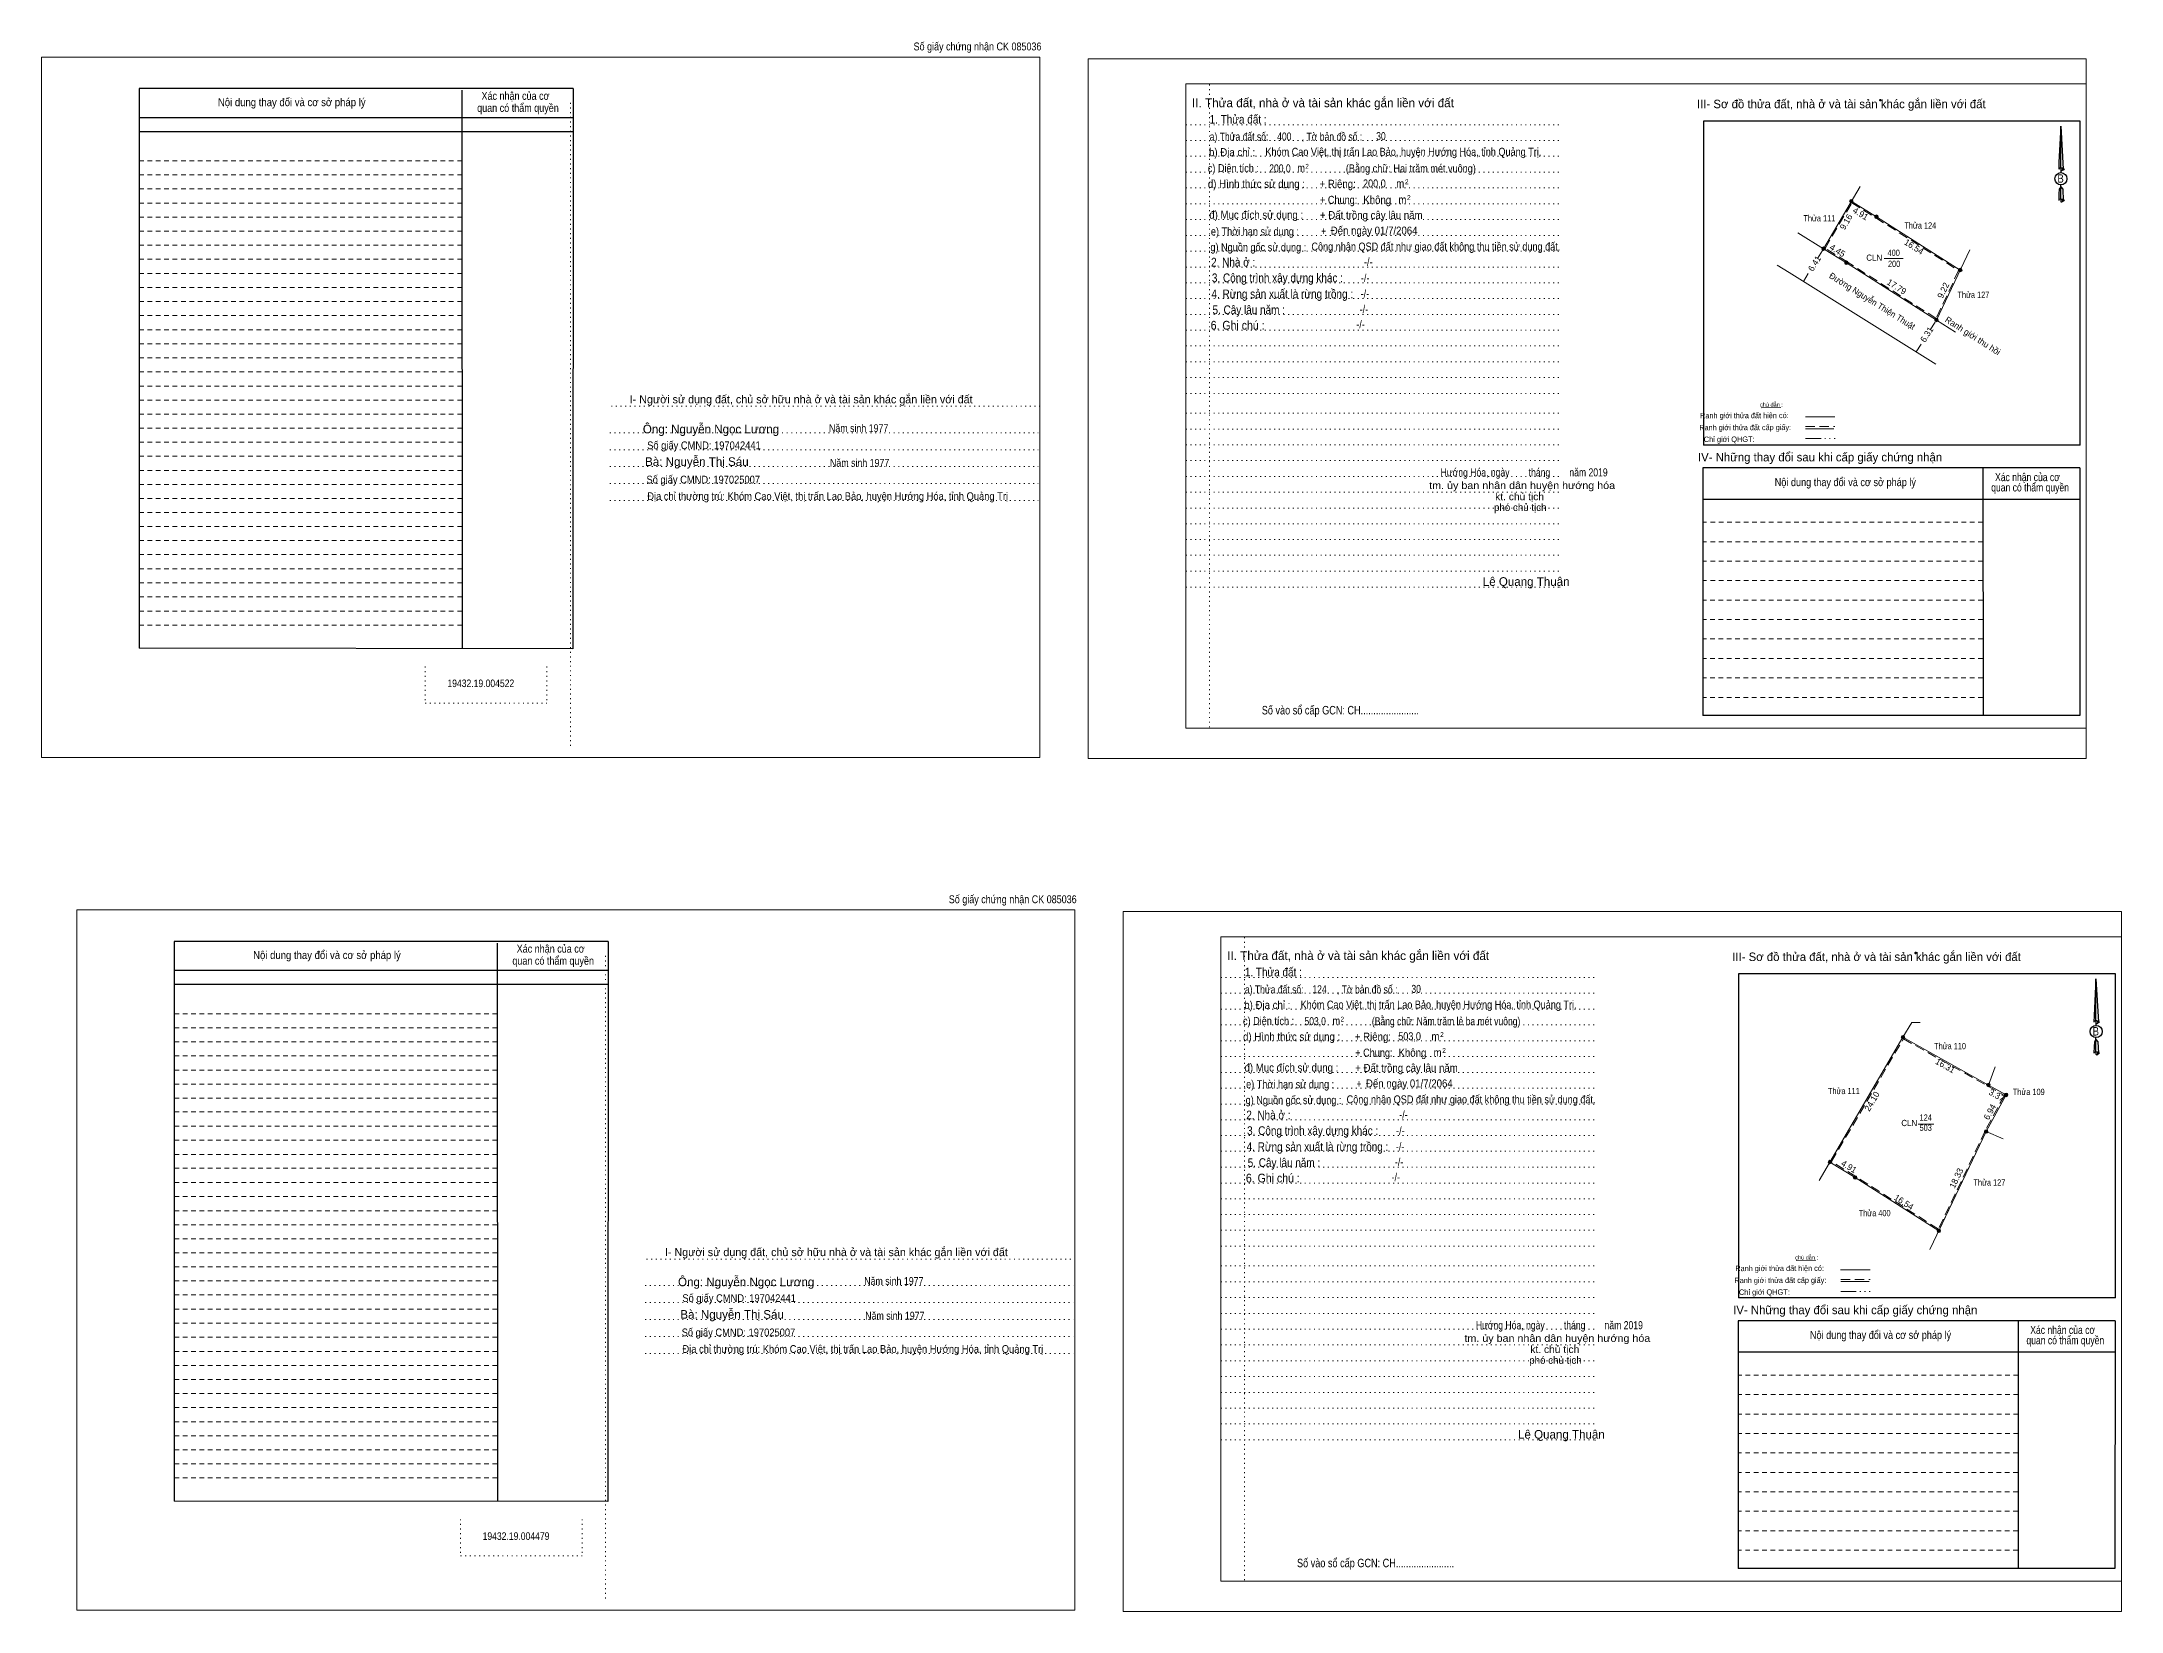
# Model space of a CAD drawing. Header units: metres. Extents: x 536429 to 537097, y 1836989 to 1837303.
# Drawn here: x 536681.6 to 537097.4, y 1836988.7 to 1837302.6 of the extents above; entities that cross this region are included whole.
import ezdxf
from ezdxf.enums import TextEntityAlignment as Align

# ---------------------------------------------------------------- set-up
doc = ezdxf.new("R2010")
doc.units = ezdxf.units.M
doc.header["$LTSCALE"] = 0.62
doc.header["$PDMODE"] = 32
doc.header["$PDSIZE"] = 0.31
for name, pattern in [('DASH_DOUBLE_DOT', [9.2, 5, -1.2, 0.3, -1.2, 0.3, -1.2]), ('DOTTED', [1.5, 0.3, -1.2]), ('MEDIUM_DASHED', [4.5, 3, -1.5]), ('SHORT_DASHED', [2.7, 1.5, -1.2])]:
    doc.linetypes.add(name, pattern=pattern)
for name, color, linetype, lineweight in [('1', 7, 'DOTTED', 13), ('10', 7, 'Continuous', 13), ('18', 7, 'Continuous', 25), ('28', 7, 'SHORT_DASHED', 13), ('36', 7, 'Continuous', 13), ('55', 7, 'Continuous', 13)]:
    doc.layers.add(name, color=color, linetype=linetype, lineweight=lineweight)
doc.layers.add('40', color=7, linetype='Continuous')
doc.layers.add('6', color=7, linetype='Continuous')

msp = doc.modelspace()

# ---------------------------------------------------------------- hatches: boundary and pattern name
at = {"layer": '36'}
for points in [[(537043.7613, 1837270.6982, 1), (537043.0413, 1837270.6982, 1)], [(537048.7773, 1837267.6022, 1), (537048.0573, 1837267.6022, 1)], [(537038.2173, 1837261.2062, 1), (537037.4973, 1837261.2062, 1)], [(537042.7653, 1837258.3982, 1), (537042.0453, 1837258.3982, 1)], [(537065.5293, 1837256.9462, 1), (537064.8093, 1837256.9462, 1)], [(537060.7773, 1837246.9502, 1), (537060.0573, 1837246.9502, 1)], [(537054.0878, 1837103.536, 1), (537053.3678, 1837103.536, 1)], [(537071.1638, 1837093.984, 1), (537070.4438, 1837093.984, 1)], [(537074.6918, 1837092.004, 1), (537073.9718, 1837092.004, 1)], [(537070.7078, 1837084.684, 1), (537069.9878, 1837084.684, 1)], [(537039.4838, 1837078.576, 1), (537038.7638, 1837078.576, 1)], [(537044.4998, 1837075.48, 1), (537043.7798, 1837075.48, 1)], [(537061.2518, 1837064.824, 1), (537060.5318, 1837064.824, 1)]]:
    msp.add_hatch(color=256, dxfattribs=at).paths.add_polyline_path(points)

# ---------------------------------------------------------------- linework, layer by layer
at = {"layer": '1', "linetype": 'Continuous'}
for p, q in [((536910.33, 1837294.17), (537090.35, 1837294.17)), ((536910.33, 1837294.17), (536910.33, 1837165.32)), ((537090.35, 1837294.17), (537090.35, 1837164.25)), ((536910.33, 1837165.32), (537090.35, 1837165.32)), ((536917.37, 1837123.64), (537097.39, 1837123.64)), ((536917.37, 1837123.64), (536917.37, 1836994.79)), ((537097.39, 1837123.64), (537097.39, 1836993.72)), ((536917.37, 1836994.79), (537097.39, 1836994.79))]:
    msp.add_line(p, q, dxfattribs=at)
at = {"layer": '1'}
for p, q in [((536915.05, 1837294.04), (536915.05, 1837165.18)), ((536787.3, 1837290.35), (536787.3, 1837161.47)), ((536910.33, 1837285.98), (536917.65, 1837285.98)), ((536910.33, 1837285.98), (536985.28, 1837285.98)), ((536910.33, 1837282.85), (536985.28, 1837282.85)), ((536910.33, 1837279.69), (536985.28, 1837279.69)), ((536910.33, 1837276.52), (536985.28, 1837276.52)), ((536910.33, 1837273.36), (536985.28, 1837273.36)), ((536910.33, 1837270.18), (536985.28, 1837270.18)), ((536910.33, 1837267.04), (536985.28, 1837267.04)), ((536910.33, 1837263.87), (536985.28, 1837263.87)), ((536910.33, 1837260.71), (536985.28, 1837260.71)), ((536910.33, 1837257.55), (536985.28, 1837257.55)), ((536910.33, 1837254.41), (536985.28, 1837254.41)), ((536910.33, 1837251.26), (536985.28, 1837251.26)), ((536910.33, 1837248.08), (536985.28, 1837248.08)), ((536910.33, 1837244.91), (536985.28, 1837244.91)), ((536910.33, 1837241.76), (536985.28, 1837241.76)), ((536910.33, 1837238.62), (536985.28, 1837238.62)), ((536910.33, 1837235.48), (536985.28, 1837235.48)), ((536910.33, 1837232.27), (536985.28, 1837232.27)), ((536795.48, 1837229.71), (536881.06, 1837229.71)), ((536910.33, 1837228.35), (536985.28, 1837228.35)), ((536795.2, 1837224.42), (536880.8, 1837224.42)), ((536910.33, 1837225.15), (536985.28, 1837225.15)), ((536910.33, 1837222.01), (536985.28, 1837222.01)), ((536795.2, 1837221), (536880.8, 1837221)), ((536795.2, 1837217.64), (536880.8, 1837217.64)), ((536910.33, 1837218.85), (536985.28, 1837218.85)), ((536795.2, 1837214.24), (536880.8, 1837214.24)), ((536910.33, 1837215.68), (536985.28, 1837215.68)), ((536795.2, 1837210.84), (536880.8, 1837210.84)), ((536910.33, 1837212.54), (536985.28, 1837212.54)), ((536910.33, 1837209.36), (536985.28, 1837209.36)), ((536910.33, 1837206.21), (536985.28, 1837206.21)), ((536910.33, 1837203.04), (536985.28, 1837203.04)), ((536910.33, 1837199.91), (536985.28, 1837199.91)), ((536910.33, 1837196.73), (536985.28, 1837196.73)), ((536910.33, 1837193.56), (536985.28, 1837193.56)), ((536758.29, 1837177.66), (536758.29, 1837170.35)), ((536782.6, 1837177.66), (536782.6, 1837170.35)), ((536758.29, 1837170.35), (536782.6, 1837170.35)), ((536922.09, 1837123.51), (536922.09, 1836994.65)), ((536794.34, 1837119.82), (536794.34, 1836990.94)), ((536917.37, 1837115.45), (536924.69, 1837115.45)), ((536917.37, 1837115.45), (536992.32, 1837115.45)), ((536917.37, 1837112.32), (536992.32, 1837112.32)), ((536917.37, 1837109.16), (536992.32, 1837109.16)), ((536917.37, 1837105.99), (536992.32, 1837105.99)), ((536917.37, 1837102.83), (536992.32, 1837102.83)), ((536917.37, 1837099.65), (536992.32, 1837099.65)), ((536917.37, 1837096.51), (536992.32, 1837096.51)), ((536917.37, 1837093.34), (536992.32, 1837093.34)), ((536917.37, 1837090.18), (536992.32, 1837090.18)), ((536917.37, 1837087.02), (536992.32, 1837087.02)), ((536917.37, 1837083.88), (536992.32, 1837083.88)), ((536917.37, 1837080.73), (536992.32, 1837080.73)), ((536917.37, 1837077.55), (536992.32, 1837077.55)), ((536917.37, 1837074.38), (536992.32, 1837074.38)), ((536917.37, 1837071.23), (536992.32, 1837071.23)), ((536917.37, 1837068.09), (536992.32, 1837068.09)), ((536917.37, 1837064.95), (536992.32, 1837064.95)), ((536917.37, 1837061.74), (536992.32, 1837061.74)), ((536802.52, 1837059.18), (536888.1, 1837059.18)), ((536917.37, 1837057.82), (536992.32, 1837057.82)), ((536802.24, 1837053.89), (536887.84, 1837053.89)), ((536917.37, 1837054.62), (536992.32, 1837054.62)), ((536917.37, 1837051.48), (536992.32, 1837051.48)), ((536802.24, 1837050.47), (536887.84, 1837050.47)), ((536802.24, 1837047.11), (536887.84, 1837047.11)), ((536917.37, 1837048.32), (536992.32, 1837048.32)), ((536802.24, 1837043.71), (536887.84, 1837043.71)), ((536917.37, 1837045.15), (536992.32, 1837045.15)), ((536802.24, 1837040.31), (536887.84, 1837040.31)), ((536917.37, 1837042.01), (536992.32, 1837042.01)), ((536917.37, 1837038.83), (536992.32, 1837038.83)), ((536917.37, 1837035.68), (536992.32, 1837035.68)), ((536917.37, 1837032.51), (536992.32, 1837032.51)), ((536917.37, 1837029.38), (536992.32, 1837029.38)), ((536917.37, 1837026.2), (536992.32, 1837026.2)), ((536917.37, 1837023.03), (536992.32, 1837023.03)), ((536765.33, 1837007.13), (536765.33, 1836999.82)), ((536789.64, 1837007.13), (536789.64, 1836999.82)), ((536765.33, 1836999.82), (536789.64, 1836999.82))]:
    msp.add_line(p, q, dxfattribs=at)
at = {"layer": '1', "linetype": 'Continuous'}
for points in [[(536681.57, 1837159.5), (536881.12, 1837159.5), (536881.12, 1837299.52), (536681.57, 1837299.52)], [(536681.57, 1837299.52), (536881.12, 1837299.52), (536881.12, 1837159.5), (536681.57, 1837159.5)], [(536890.8, 1837159.25), (537090.35, 1837159.25), (537090.35, 1837299.2), (536890.8, 1837299.2)], [(536688.61, 1836988.97), (536888.16, 1836988.97), (536888.16, 1837128.99), (536688.61, 1837128.99)], [(536688.61, 1837128.99), (536888.16, 1837128.99), (536888.16, 1836988.97), (536688.61, 1836988.97)], [(536897.84, 1836988.72), (537097.39, 1836988.72), (537097.39, 1837128.67), (536897.84, 1837128.67)]]:
    msp.add_lwpolyline(points, close=True, dxfattribs=at)
for points in [[(536917.65, 1837294.17), (537090.35, 1837294.17), (537090.35, 1837165.32), (536917.65, 1837165.32)], [(536924.69, 1837123.64), (537097.39, 1837123.64), (537097.39, 1836994.79), (536924.69, 1836994.79)]]:
    msp.add_lwpolyline(points, dxfattribs=at)
at = {"layer": '10'}
msp.add_line((537053.72, 1837103.54), (537055.52, 1837106.45), dxfattribs=at)
msp.add_lwpolyline([(537053.72, 1837103.54), (537055.52, 1837106.45), (537057.18, 1837106.46)], dxfattribs=at)
at = {"layer": '18'}
for p, q in [((537085.27, 1837285.73), (537085.76, 1837277.1)), ((537085.27, 1837285.73), (537085.76, 1837277.1)), ((537085.27, 1837285.73), (537085.76, 1837277.1)), ((537084.91, 1837278.44), (537084.85, 1837277.1)), ((537085.27, 1837277.43), (537085.27, 1837277.07)), ((537085.27, 1837277.07), (537085.27, 1837276.82)), ((537085.27, 1837276.82), (537085.27, 1837276.47)), ((537085.27, 1837276.82), (537085.27, 1837276.47)), ((537085.27, 1837276.82), (537085.27, 1837276.47)), ((537085.27, 1837273.61), (537085.27, 1837273.99)), ((537085.27, 1837273.61), (537085.27, 1837273.99)), ((537085.27, 1837273.61), (537085.27, 1837273.99)), ((537085.27, 1837273.61), (537085.65, 1837273.13)), ((537085.27, 1837273.61), (537085.65, 1837273.13)), ((537085.27, 1837273.61), (537085.65, 1837273.13)), ((537085.65, 1837273.13), (537085.76, 1837270.88)), ((537085.65, 1837273.13), (537085.76, 1837270.88)), ((537085.65, 1837273.13), (537085.76, 1837270.88)), ((537085.27, 1837271.17), (537085.27, 1837270.82)), ((537085.27, 1837270.82), (537085.27, 1837270.58)), ((537092.31, 1837115.2), (537092.8, 1837106.57)), ((537092.31, 1837115.2), (537092.8, 1837106.57)), ((537092.31, 1837115.2), (537092.8, 1837106.57)), ((537091.95, 1837107.91), (537091.89, 1837106.57)), ((537092.31, 1837106.9), (537092.31, 1837106.54)), ((537092.31, 1837106.54), (537092.31, 1837106.29)), ((537092.31, 1837106.29), (537092.31, 1837105.94)), ((537092.31, 1837106.29), (537092.31, 1837105.94)), ((537092.31, 1837106.29), (537092.31, 1837105.94)), ((537092.31, 1837103.08), (537092.31, 1837103.46)), ((537092.31, 1837103.08), (537092.31, 1837103.46)), ((537092.31, 1837103.08), (537092.31, 1837103.46)), ((537092.31, 1837103.08), (537092.69, 1837102.6)), ((537092.31, 1837103.08), (537092.69, 1837102.6)), ((537092.31, 1837103.08), (537092.69, 1837102.6)), ((537092.69, 1837102.6), (537092.8, 1837100.35)), ((537092.69, 1837102.6), (537092.8, 1837100.35)), ((537092.69, 1837102.6), (537092.8, 1837100.35)), ((537092.31, 1837100.64), (537092.31, 1837100.29)), ((537092.31, 1837100.29), (537092.31, 1837100.05))]:
    msp.add_line(p, q, dxfattribs=at)
for points in [[(537085.27, 1837277.43), (537085.27, 1837285.73), (537084.91, 1837278.44)], [(537085.27, 1837271.17), (537085.27, 1837273.61), (537084.98, 1837273.13), (537084.91, 1837272.2), (537084.85, 1837270.88)], [(537092.31, 1837106.9), (537092.31, 1837115.2), (537091.95, 1837107.91)], [(537092.31, 1837100.64), (537092.31, 1837103.08), (537092.02, 1837102.6), (537091.95, 1837101.67), (537091.89, 1837100.35)]]:
    msp.add_lwpolyline(points, dxfattribs=at)
for centre in [(537085.3099, 1837275.2069), (537092.3499, 1837104.6769)]:
    msp.add_ellipse(centre, major_axis=(0, 1.2232), ratio=0.983453, dxfattribs=at)
for centre, start_param, end_param in [((537085.3104, 1837277.0918), 1.57079633, 3.07445202), ((537085.3104, 1837277.0918), 0.06714063, 1.57079633), ((537085.3104, 1837277.0918), 4.71238898, 6.28318531), ((537085.3104, 1837270.8485), 2.49106941, 3.07427841), ((537085.3104, 1837270.8485), 1.57079633, 2.49106941), ((537085.3104, 1837270.8485), 0.06714063, 1.57079633), ((537085.3104, 1837270.8485), 4.71238898, 6.28318531), ((537092.3504, 1837106.5618), 1.57079633, 3.07445202), ((537092.3504, 1837106.5618), 0.06714063, 1.57079633), ((537092.3504, 1837106.5618), 4.71238898, 6.28318531), ((537092.3504, 1837100.3185), 2.49106941, 3.07427841), ((537092.3504, 1837100.3185), 1.57079633, 2.49106941), ((537092.3504, 1837100.3185), 0.06714063, 1.57079633), ((537092.3504, 1837100.3185), 4.71238898, 6.28318531)]:
    msp.add_ellipse(centre, major_axis=(0.441, 0), ratio=0.655448, start_param=start_param, end_param=end_param, dxfattribs=at)
for p in [(537085.76, 1837277.1), (537085.76, 1837270.88), (537092.8, 1837106.57), (537092.8, 1837100.35)]:
    msp.add_point(p, dxfattribs=at)
at = {"layer": '28', "linetype": 'Continuous', "lineweight": 25}
for p, q in [((536787.83, 1837293.23), (536701.05, 1837293.23)), ((536765.62, 1837292.9), (536765.65, 1837181.24)), ((536787.83, 1837293.23), (536787.76, 1837181.21)), ((536787.83, 1837287.39), (536701.2, 1837287.39)), ((536787.83, 1837287.39), (536701.2, 1837287.39)), ((536787.83, 1837284.6), (536701.2, 1837284.6)), ((537013.81, 1837286.72), (537013.81, 1837221.94)), ((537089.14, 1837221.94), (537013.81, 1837221.94)), ((537069.71, 1837217.37), (537069.73, 1837167.86)), ((537089.09, 1837217.37), (537089.05, 1837167.86)), ((537089.05, 1837211.09), (537013.72, 1837211.09)), ((536787.76, 1837181.21), (536701.05, 1837181.31)), ((537089.05, 1837167.86), (537013.72, 1837167.86)), ((536794.87, 1837122.7), (536708.09, 1837122.7)), ((536772.66, 1837122.37), (536772.69, 1837010.71)), ((536794.87, 1837122.7), (536794.8, 1837010.68)), ((536794.87, 1837116.86), (536708.24, 1837116.86)), ((536794.87, 1837116.86), (536708.24, 1837116.86)), ((536794.87, 1837114.07), (536708.24, 1837114.07)), ((537020.85, 1837116.19), (537020.85, 1837051.41)), ((537096.18, 1837051.41), (537020.85, 1837051.41)), ((537076.75, 1837046.84), (537076.77, 1836997.33)), ((537096.13, 1837046.84), (537096.09, 1836997.33)), ((537096.09, 1837040.56), (537020.76, 1837040.56)), ((536794.8, 1837010.68), (536708.09, 1837010.78)), ((537096.09, 1836997.33), (537020.76, 1836997.33))]:
    msp.add_line(p, q, dxfattribs=at)
at = {"layer": '28'}
for p, q in [((536765.62, 1837278.76), (536701.05, 1837278.76)), ((536765.62, 1837275.97), (536701.05, 1837275.97)), ((536765.62, 1837273.15), (536701.05, 1837273.15)), ((536765.62, 1837270.34), (536701.05, 1837270.34)), ((536765.62, 1837267.51), (536701.05, 1837267.51)), ((536765.62, 1837264.71), (536701.05, 1837264.71)), ((536765.62, 1837261.9), (536701.05, 1837261.9)), ((536765.62, 1837259.12), (536701.05, 1837259.12)), ((536765.62, 1837256.28), (536701.05, 1837256.28)), ((536765.62, 1837253.46), (536701.05, 1837253.46)), ((536765.62, 1837250.64), (536701.05, 1837250.64)), ((536765.62, 1837247.85), (536701.05, 1837247.85)), ((536765.62, 1837245), (536701.05, 1837245)), ((536765.62, 1837242.2), (536701.05, 1837242.2)), ((536765.62, 1837239.38), (536701.05, 1837239.38)), ((536765.62, 1837236.57), (536701.05, 1837236.57)), ((536765.62, 1837233.75), (536701.05, 1837233.75)), ((536765.62, 1837230.93), (536701.05, 1837230.93)), ((536765.62, 1837228.15), (536701.05, 1837228.15)), ((536765.62, 1837225.33), (536701.05, 1837225.33)), ((536765.62, 1837222.53), (536701.05, 1837222.53)), ((536765.62, 1837219.71), (536701.05, 1837219.71)), ((536765.62, 1837216.88), (536701.05, 1837216.88)), ((536765.62, 1837214.07), (536701.05, 1837214.07)), ((536765.62, 1837211.25), (536701.05, 1837211.25)), ((536765.62, 1837208.45), (536701.05, 1837208.45)), ((536765.62, 1837205.65), (536701.05, 1837205.65)), ((537069.71, 1837206.51), (537013.72, 1837206.51)), ((536765.62, 1837202.83), (536701.05, 1837202.83)), ((537069.71, 1837202.61), (537013.72, 1837202.61)), ((536765.62, 1837200.03), (536701.05, 1837200.03)), ((536765.62, 1837197.19), (536701.05, 1837197.19)), ((537069.71, 1837198.71), (537013.72, 1837198.71)), ((536765.62, 1837194.39), (536701.05, 1837194.39)), ((537069.71, 1837194.83), (537013.72, 1837194.83)), ((536765.62, 1837191.59), (536701.05, 1837191.59)), ((536765.62, 1837188.76), (536701.05, 1837188.76)), ((537069.66, 1837190.95), (537013.72, 1837190.95)), ((536765.62, 1837185.96), (536701.05, 1837185.96)), ((537069.66, 1837187.05), (537013.72, 1837187.05)), ((537069.66, 1837183.17), (537013.72, 1837183.17)), ((537069.66, 1837179.27), (537013.72, 1837179.27)), ((537069.66, 1837175.39), (537013.72, 1837175.39)), ((537069.66, 1837171.5), (537013.72, 1837171.5)), ((536772.66, 1837108.23), (536708.09, 1837108.23)), ((536772.66, 1837105.44), (536708.09, 1837105.44)), ((536772.66, 1837102.62), (536708.09, 1837102.62)), ((536772.66, 1837099.81), (536708.09, 1837099.81)), ((536772.66, 1837096.98), (536708.09, 1837096.98)), ((536772.66, 1837094.18), (536708.09, 1837094.18)), ((536772.66, 1837091.37), (536708.09, 1837091.37)), ((536772.66, 1837088.59), (536708.09, 1837088.59)), ((536772.66, 1837085.75), (536708.09, 1837085.75)), ((536772.66, 1837082.93), (536708.09, 1837082.93)), ((536772.66, 1837080.11), (536708.09, 1837080.11)), ((536772.66, 1837077.32), (536708.09, 1837077.32)), ((536772.66, 1837074.47), (536708.09, 1837074.47)), ((536772.66, 1837071.67), (536708.09, 1837071.67)), ((536772.66, 1837068.85), (536708.09, 1837068.85)), ((536772.66, 1837066.04), (536708.09, 1837066.04)), ((536772.66, 1837063.22), (536708.09, 1837063.22)), ((536772.66, 1837060.4), (536708.09, 1837060.4)), ((536772.66, 1837057.62), (536708.09, 1837057.62)), ((536772.66, 1837054.8), (536708.09, 1837054.8)), ((536772.66, 1837052), (536708.09, 1837052)), ((536772.66, 1837049.18), (536708.09, 1837049.18)), ((536772.66, 1837046.35), (536708.09, 1837046.35)), ((536772.66, 1837043.54), (536708.09, 1837043.54)), ((536772.66, 1837040.72), (536708.09, 1837040.72)), ((536772.66, 1837037.92), (536708.09, 1837037.92)), ((536772.66, 1837035.12), (536708.09, 1837035.12)), ((537076.75, 1837035.98), (537020.76, 1837035.98)), ((536772.66, 1837032.3), (536708.09, 1837032.3)), ((537076.75, 1837032.08), (537020.76, 1837032.08)), ((536772.66, 1837029.5), (536708.09, 1837029.5)), ((536772.66, 1837026.66), (536708.09, 1837026.66)), ((537076.75, 1837028.18), (537020.76, 1837028.18)), ((536772.66, 1837023.86), (536708.09, 1837023.86)), ((537076.75, 1837024.3), (537020.76, 1837024.3)), ((536772.66, 1837021.06), (536708.09, 1837021.06)), ((536772.66, 1837018.23), (536708.09, 1837018.23)), ((537076.7, 1837020.42), (537020.76, 1837020.42)), ((536772.66, 1837015.43), (536708.09, 1837015.43)), ((537076.7, 1837016.52), (537020.76, 1837016.52)), ((537076.7, 1837012.64), (537020.76, 1837012.64)), ((537076.7, 1837008.74), (537020.76, 1837008.74)), ((537076.7, 1837004.86), (537020.76, 1837004.86)), ((537076.7, 1837000.97), (537020.76, 1837000.97))]:
    msp.add_line(p, q, dxfattribs=at)
at = {"layer": '28', "linetype": 'Continuous', "lineweight": 25}
for points in [[(536787.83, 1837293.23), (536701.05, 1837293.23), (536701.05, 1837181.31)], [(537089.14, 1837221.94), (537089.14, 1837286.72), (537013.81, 1837286.72)], [(537089.09, 1837217.37), (537013.72, 1837217.37), (537013.72, 1837167.86)], [(536794.87, 1837122.7), (536708.09, 1837122.7), (536708.09, 1837010.78)], [(537096.18, 1837051.41), (537096.18, 1837116.19), (537020.85, 1837116.19)], [(537096.13, 1837046.84), (537020.76, 1837046.84), (537020.76, 1836997.33)]]:
    msp.add_lwpolyline(points, dxfattribs=at)
at = {"layer": '28'}
for p in [(537049.19, 1837290.92), (537056.23, 1837120.39)]:
    msp.add_point(p, dxfattribs=at)
at = {"layer": '36'}
for p, q in [((537045.15, 1837273.68), (537037.85, 1837261.2)), ((537048.41, 1837267.6), (537043.39, 1837270.69)), ((537065.16, 1837256.94), (537048.41, 1837267.6)), ((537037.85, 1837261.2), (537032.71, 1837264.37)), ((537049.96, 1837259.24), (537053.76, 1837259.24)), ((537060.41, 1837246.94), (537067.09, 1837260.98)), ((537030.99, 1837256.42), (537060.27, 1837238.11)), ((537064.24, 1837244.5), (537060.41, 1837246.94)), ((537053.72, 1837103.54), (537036.96, 1837074.87)), ((537070.8, 1837093.98), (537053.72, 1837103.54)), ((537053.72, 1837103.54), (537070.8, 1837093.98)), ((537072.14, 1837097.62), (537070.8, 1837093.98)), ((537074.33, 1837092), (537070.8, 1837093.98)), ((537074.33, 1837092), (537070.34, 1837084.68)), ((537056.77, 1837086.16), (537059.9, 1837086.16)), ((537059.12, 1837061.12), (537070.34, 1837084.68)), ((537070.34, 1837084.68), (537073.73, 1837083.2)), ((537044.13, 1837075.48), (537039.12, 1837078.58)), ((537060.89, 1837064.82), (537044.13, 1837075.48))]:
    msp.add_line(p, q, dxfattribs=at)
at = {"layer": '36', "linetype": 'MEDIUM_DASHED'}
for p, q in [((537036.66, 1837259.28), (537037.85, 1837261.2)), ((537033.81, 1837254.66), (537034.92, 1837256.46)), ((537059.15, 1837244.98), (537060.41, 1837246.94)), ((537056.33, 1837240.57), (537057.43, 1837242.3))]:
    msp.add_line(p, q, dxfattribs=at)
for points in [[(537043.48, 1837270.36), (537048.28, 1837267.39), (537064.85, 1837256.86), (537060.31, 1837247.29), (537042.53, 1837258.6), (537038.17, 1837261.28)], [(537053.81, 1837103.21), (537070.68, 1837093.78), (537074, 1837091.91), (537070.13, 1837084.79), (537060.79, 1837065.17), (537044.27, 1837075.68), (537039.44, 1837078.66)]]:
    msp.add_lwpolyline(points, close=True, dxfattribs=at)
at = {"layer": '36'}
for points in [[(537060.41, 1837246.94), (537042.4, 1837258.39), (537037.85, 1837261.2)], [(537030.99, 1837256.42), (537028.56, 1837257.9), (537030.99, 1837256.42)]]:
    msp.add_lwpolyline(points, dxfattribs=at)
msp.add_lwpolyline([(537053.72, 1837103.54), (537070.8, 1837093.98), (537074.33, 1837092), (537070.34, 1837084.68), (537060.89, 1837064.82), (537044.13, 1837075.48), (537039.12, 1837078.58)], close=True, dxfattribs=at)
for centre in [(537043.4013, 1837270.6982), (537048.4173, 1837267.6022), (537037.8573, 1837261.2062), (537042.4053, 1837258.3982), (537065.1693, 1837256.9462), (537060.4173, 1837246.9502), (537053.7278, 1837103.536), (537070.8038, 1837093.984), (537074.3318, 1837092.004), (537070.3478, 1837084.684), (537039.1238, 1837078.576), (537044.1398, 1837075.48), (537060.8918, 1837064.824)]:
    msp.add_circle(centre, 0.36, dxfattribs=at)
at = {"layer": '55'}
for p, q in [((537025.35, 1837229.42), (537029.27, 1837229.46)), ((537034.2, 1837227.58), (537040.11, 1837227.58)), ((537034.25, 1837225.19), (537039.91, 1837225.19)), ((537034.25, 1837225.19), (537039.91, 1837225.19)), ((537032.39, 1837058.89), (537036.31, 1837058.93)), ((537041.24, 1837057.05), (537047.15, 1837057.05)), ((537041.29, 1837054.66), (537046.95, 1837054.66)), ((537041.29, 1837054.66), (537046.95, 1837054.66))]:
    msp.add_line(p, q, dxfattribs=at)
at = {"layer": '55', "linetype": 'DASH_DOUBLE_DOT'}
for p, q in [((537034.23, 1837223.23), (537040.14, 1837223.23)), ((537041.27, 1837052.7), (537047.18, 1837052.7))]:
    msp.add_line(p, q, dxfattribs=at)
at = {"layer": '55', "linetype": 'MEDIUM_DASHED'}
for p, q in [((537034.25, 1837225.63), (537040.11, 1837225.63)), ((537041.29, 1837055.1), (537047.15, 1837055.1))]:
    msp.add_line(p, q, dxfattribs=at)

# ---------------------------------------------------------------- texts
at = {"layer": '18'}
for s, height, p in [('II. Thửa đất, nhà ở và tài sản khác gắn liền với đất', 1.75, (536937.755, 1837289.5)), ('Ông: Nguyễn Ngọc Lương', 1.73, (536815.4, 1837224.28)), ('Bà: Nguyễn Thị Sáu', 1.73, (536812.58, 1837217.77)), ('phó chủ tịch', 1.457, (536977.205, 1837208.76)), ('Lê Quang Thuận', 1.728, (536978.385, 1837193.79)), ('II. Thửa đất, nhà ở và tài sản khác gắn liền với đất', 1.75, (536944.795, 1837118.97)), ('Ông: Nguyễn Ngọc Lương', 1.73, (536822.44, 1837053.75)), ('Bà: Nguyễn Thị Sáu', 1.73, (536819.62, 1837047.24)), ('phó chủ tịch', 1.457, (536984.245, 1837038.23)), ('Lê Quang Thuận', 1.728, (536985.425, 1837023.26))]:
    msp.add_text(s, height=height, dxfattribs=at).set_placement(p, align=Align.CENTER)
for s, height, width, p in [('a) Thửa đất số:              , Tờ bản đồ số : ', 1.604, 0.8, (536930.595, 1837282.82)), ('1. Thửa đất :', 1.75, 0.85, (536920.795, 1837286.22)), ('400', 1.6, 0.8, (536930.025, 1837282.85)), ('30', 1.6, 0.8, (536949.35, 1837282.93)), ('b) Địa chỉ : ', 1.604, 0.9, (536919.855, 1837279.71)), ('c) Diện tích :                                                   ', 1.604, 0.85, (536932.76, 1837276.52)), ('200,0', 1.6, 0.8, (536929.16, 1837276.47)), (' m', 1.604, 0.85, (536933.135, 1837276.56)), ('2', 0.9716, 0.75, (536934.58, 1837277.2)), ('(Bằng chữ: Hai trăm mét vuông)', 1.6, 0.85, (536955.325, 1837276.47)), ('B', 1.68, 0.85, (537085.235, 1837274.41)), ('d) Hình thức sử dụng :', 1.603, 0.9, (536924.455, 1837273.38)), ('+ Riêng: ', 1.603, 0.9, (536940.97, 1837273.38)), ('       + Chung:', 1.603, 0.85, (536939.125, 1837270.18)), ('200,0', 1.6, 0.85, (536948.035, 1837273.46)), ('Không', 1.603, 0.9, (536948.605, 1837270.18)), (' m', 1.603, 0.9, (536952.935, 1837273.43)), ('2', 0.9716, 0.8, (536954.505, 1837274.11)), ('2', 0.9716, 0.8, (536954.925, 1837270.94)), ('đ) Mục đích sử dụng :', 1.603, 0.9, (536924.41, 1837267.2)), (' m', 1.603, 0.9, (536953.365, 1837270.22)), ('e) Thời hạn sử dụng :', 1.603, 0.85, (536924.155, 1837263.87)), ('+ ', 1.601, 0.8, (536938.145, 1837263.95)), ('Đến ngày 01/7/2064', 1.6, 0.9, (536947.985, 1837264.03)), ('g) Nguồn gốc sử dụng :', 1.603, 0.85, (536924.835, 1837260.71)), ('2. Nhà ở :', 1.75, 0.85, (536919.8, 1837257.64)), ('3. Công trình xây dựng khác :', 1.75, 0.85, (536928.655, 1837254.51)), ('4. Rừng sản xuất là rừng trồng :', 1.75, 0.85, (536929.62, 1837251.3)), ('6. Ghi chú :', 1.75, 0.9, (536920.695, 1837245.03)), ('5. Cây lâu năm :', 1.75, 0.85, (536922.915, 1837248.12)), ('tm. ủy ban nhân dân huyện hướng hóa', 1.457, 1.1, (536977.58, 1837213.15)), ('Hướng Hóa, ngày        tháng        năm 2019', 1.61, 0.8, (536977.98, 1837215.68)), ('kt. chủ tịch', 1.457, 1.05, (536977.07, 1837210.92)), ('19432.19.004522', 1.51, 0.85, (536769.385, 1837173.55)), ('Số vào sổ cấp GCN: CH.......................', 1.704, 0.8, (536941.23, 1837168.08)), ('a) Thửa đất số:              , Tờ bản đồ số : ', 1.604, 0.8, (536937.635, 1837112.29)), ('1. Thửa đất :', 1.75, 0.85, (536927.835, 1837115.69)), ('124', 1.6, 0.8, (536937.065, 1837112.32)), ('30', 1.6, 0.8, (536956.39, 1837112.4)), ('b) Địa chỉ : ', 1.604, 0.9, (536926.895, 1837109.18)), ('c) Diện tích :                                                   ', 1.604, 0.85, (536939.8, 1837105.99)), ('503,0', 1.6, 0.8, (536936.2, 1837105.94)), (' m', 1.604, 0.85, (536940.175, 1837106.03)), ('2', 0.9716, 0.75, (536941.62, 1837106.67)), ('(Bằng chữ: Năm trăm lẻ ba mét vuông)', 1.6, 0.8, (536962.375, 1837105.94)), ('B', 1.68, 0.85, (537092.275, 1837103.88)), ('d) Hình thức sử dụng :', 1.603, 0.9, (536931.495, 1837102.85)), ('+ Riêng: ', 1.603, 0.9, (536948.01, 1837102.85)), ('       + Chung:', 1.603, 0.85, (536946.165, 1837099.65)), ('503,0', 1.6, 0.85, (536955.075, 1837102.93)), ('Không', 1.603, 0.9, (536955.645, 1837099.65)), (' m', 1.603, 0.9, (536959.975, 1837102.9)), ('2', 0.9716, 0.8, (536961.545, 1837103.58)), ('2', 0.9716, 0.8, (536961.965, 1837100.41)), ('đ) Mục đích sử dụng :', 1.603, 0.9, (536931.45, 1837096.67)), (' m', 1.603, 0.9, (536960.405, 1837099.69)), ('e) Thời hạn sử dụng :', 1.603, 0.85, (536931.195, 1837093.34)), ('+ ', 1.601, 0.8, (536945.185, 1837093.42)), ('Đến ngày 01/7/2064', 1.6, 0.9, (536955.025, 1837093.5)), ('g) Nguồn gốc sử dụng :', 1.603, 0.85, (536931.875, 1837090.18)), ('2. Nhà ở :', 1.75, 0.85, (536926.84, 1837087.11)), ('3. Công trình xây dựng khác :', 1.75, 0.85, (536935.695, 1837083.98)), ('4. Rừng sản xuất là rừng trồng :', 1.75, 0.85, (536936.66, 1837080.77)), ('6. Ghi chú :', 1.75, 0.9, (536927.735, 1837074.5)), ('5. Cây lâu năm :', 1.75, 0.85, (536929.955, 1837077.59)), ('tm. ủy ban nhân dân huyện hướng hóa', 1.457, 1.1, (536984.62, 1837042.62)), ('Hướng Hóa, ngày        tháng        năm 2019', 1.61, 0.8, (536985.02, 1837045.15)), ('kt. chủ tịch', 1.457, 1.05, (536984.11, 1837040.39)), ('19432.19.004479', 1.51, 0.85, (536776.42, 1837003.02)), ('Số vào sổ cấp GCN: CH.......................', 1.704, 0.8, (536948.27, 1836997.55))]:
    msp.add_text(s, height=height, dxfattribs=dict(at, width=width)).set_placement(p, align=Align.CENTER)
at = {"layer": '18', "width": 0.85}
for s, p in [(' Khóm Cao Việt, thị trấn Lao Bảo, huyện Hướng Hóa, tỉnh Quảng Trị.', (536925.74, 1837279.79)), ('Công nhận QSD đất như giao đất không thu tiền sử dụng đất.', (536935.45, 1837260.84)), (' Khóm Cao Việt, thị trấn Lao Bảo, huyện Hướng Hóa, tỉnh Quảng Trị.', (536932.78, 1837109.26)), ('Công nhận QSD đất như giao đất không thu tiền sử dụng đất.', (536942.49, 1837090.31))]:
    msp.add_text(s, height=1.6, dxfattribs=at).set_placement(p)
at = {"layer": '28'}
for s, height, width, p in [('Xác nhận của cơ', 1.584, 0.85, (536776.315, 1837290.98)), ('Xác nhận của cơ', 1.584, 0.85, (536776.315, 1837290.98)), ('Nội dung thay đổi và cơ sở pháp lý', 1.584, 0.9, (536731.585, 1837289.71)), ('Nội dung thay đổi và cơ sở pháp lý', 1.584, 0.9, (536731.585, 1837289.71)), (' quan có thẩm quyền', 1.584, 0.85, (536776.56, 1837288.57)), (' quan có thẩm quyền', 1.584, 0.85, (536776.56, 1837288.57)), ('-/-', 1.604, 0.85, (536946.815, 1837257.77)), ('-/-', 1.604, 0.85, (536946.195, 1837254.56)), ('-/-', 1.604, 0.85, (536946.145, 1837251.42)), ('-/-', 1.604, 0.85, (536945.275, 1837245.29)), ('-/-', 1.604, 0.85, (536945.945, 1837248.32)), ('Nội dung thay đổi và cơ sở pháp lý', 1.604, 0.85, (537042.195, 1837213.73)), (' quan có thẩm quyền', 1.604, 0.8, (537078.895, 1837212.67)), ('Xác nhận của cơ', 1.604, 0.8, (537078.605, 1837214.73)), ('Xác nhận của cơ', 1.584, 0.85, (536783.355, 1837120.45)), ('Xác nhận của cơ', 1.584, 0.85, (536783.355, 1837120.45)), ('Nội dung thay đổi và cơ sở pháp lý', 1.584, 0.9, (536738.625, 1837119.18)), ('Nội dung thay đổi và cơ sở pháp lý', 1.584, 0.9, (536738.625, 1837119.18)), (' quan có thẩm quyền', 1.584, 0.85, (536783.6, 1837118.04)), (' quan có thẩm quyền', 1.584, 0.85, (536783.6, 1837118.04)), ('-/-', 1.604, 0.85, (536953.855, 1837087.24)), ('-/-', 1.604, 0.85, (536953.235, 1837084.03)), ('-/-', 1.604, 0.85, (536953.185, 1837080.89)), ('-/-', 1.604, 0.85, (536952.315, 1837074.76)), ('-/-', 1.604, 0.85, (536952.985, 1837077.79)), ('Nội dung thay đổi và cơ sở pháp lý', 1.604, 0.85, (537049.235, 1837043.2)), (' quan có thẩm quyền', 1.604, 0.8, (537085.935, 1837042.14)), ('Xác nhận của cơ', 1.604, 0.8, (537085.645, 1837044.2))]:
    msp.add_text(s, height=height, dxfattribs=dict(at, width=width)).set_placement(p, align=Align.CENTER)
for s, height, p in [('III- Sơ đồ thửa đất, nhà ở và tài sản khác gắn liền với đất', 1.701, (537041.39, 1837289.3)), ('I- Người sử dụng đất, chủ sở hữu nhà ở và tài sản khác gắn liền với đất', 1.606, (536833.43, 1837230.29)), ('IV- Những thay đổi sau khi cấp giấy chứng nhận', 1.701, (537037.14, 1837218.68)), ('III- Sơ đồ thửa đất, nhà ở và tài sản khác gắn liền với đất', 1.701, (537048.43, 1837118.77)), ('I- Người sử dụng đất, chủ sở hữu nhà ở và tài sản khác gắn liền với đất', 1.606, (536840.47, 1837059.76)), ('IV- Những thay đổi sau khi cấp giấy chứng nhận', 1.701, (537044.18, 1837048.15))]:
    msp.add_text(s, height=height, dxfattribs=at).set_placement(p, align=Align.CENTER)
for s, width, p in [('Năm sinh 1977', 0.85, (536839, 1837224.55)), ('Số giấy CMND: 197042441', 0.9, (536802.64, 1837221.12)), ('Năm sinh 1977', 0.85, (536839.2, 1837217.62)), ('Số giấy CMND: 197025007', 0.9, (536802.5, 1837214.27)), ('Địa chỉ thường trú: Khóm Cao Việt, thị trấn Lao Bảo, huyện Hướng Hóa, tỉnh Quảng Trị', 0.9, (536802.66, 1837210.95)), ('Năm sinh 1977', 0.85, (536846.04, 1837054.02)), ('Số giấy CMND: 197042441', 0.9, (536809.68, 1837050.59)), ('Năm sinh 1977', 0.85, (536846.24, 1837047.09)), ('Số giấy CMND: 197025007', 0.9, (536809.54, 1837043.74)), ('Địa chỉ thường trú: Khóm Cao Việt, thị trấn Lao Bảo, huyện Hướng Hóa, tỉnh Quảng Trị', 0.9, (536809.7, 1837040.42))]:
    msp.add_text(s, height=1.55, dxfattribs=dict(at, width=width)).set_placement(p)
at = {"layer": '36'}
for s, width, p in [('Thửa 111', 0.85, (537037.005, 1837266.67)), ('Thửa 124', 0.85, (537057.185, 1837265.23)), ('CLN', 0.95, (537047.975, 1837258.79)), ('400', 0.85, (537051.87, 1837259.77)), ('200', 0.85, (537051.95, 1837257.56)), ('Thửa 127', 0.85, (537067.8, 1837251.38)), ('Thửa 110', 0.85, (537063.135, 1837101.14)), ('Thửa 111', 0.85, (537041.905, 1837092.16)), ('Thửa 109', 0.85, (537078.865, 1837091.98)), ('CLN', 0.95, (537054.975, 1837085.76)), ('503', 0.85, (537058.265, 1837084.82)), ('124', 0.85, (537058.26, 1837086.84)), ('Thửa 127', 0.85, (537071, 1837073.87)), ('Thửa 400', 0.85, (537048.055, 1837067.75))]:
    msp.add_text(s, height=1.25, dxfattribs=dict(at, width=width)).set_placement(p, align=Align.CENTER)
for s, rotation, p in [('9.16', 59.712, (537042.8906, 1837266.2548)), ('4.91', 328.316, (537044.9117, 1837267.6778)), ('6.41', 58.269, (537036.5636, 1837257.9213)), ('4.45', 328.308, (537040.2967, 1837260.3098)), ('16.54', 327.539, (537055.5796, 1837261.0708)), ('17.79', 327.561, (537052.1198, 1837253.078)), ('9.22', 64.574, (537062.3381, 1837252.6017)), ('Ranh giới thu hồi', 327.401, (537067.3383, 1837243.2641)), ('6.31', 57.369, (537059.0035, 1837243.718)), ('16.31', 330.778, (537061.8699, 1837097.2964)), ('3.37', 330.698, (537072.1291, 1837091.383)), ('24.10', 59.668, (537048.0625, 1837090.3944)), ('6.94', 61.442, (537071.6334, 1837088.3012)), ('4.91', 328.316, (537042.5917, 1837077.1278)), ('18.33', 64.539, (537064.9434, 1837075.0863)), ('16.54', 327.539, (537053.5596, 1837070.0208))]:
    msp.add_text(s, height=1.25, rotation=rotation, dxfattribs=at).set_placement(p, align=Align.CENTER)
at = {"layer": '36', "width": 0.95}
msp.add_text('Đường Nguyễn Thiện Thuật', height=1.25, rotation=327.978, dxfattribs=at).set_placement((537047.2436, 1837250.2132), align=Align.CENTER)
at = {"layer": '40', "width": 0.85}
for p in [(536868.69, 1837300.86), (536875.73, 1837130.33)]:
    msp.add_text('Số giấy chứng nhận CK 085036', height=1.58, dxfattribs=at).set_placement(p, align=Align.CENTER)
at = {"layer": '55'}
for height, p in [(0.8043, (537027.4148, 1837229.6189)), (0.8042, (537034.4548, 1837059.0889))]:
    msp.add_text('chú dẫn :', height=height, rotation=359.974, dxfattribs=at).set_placement(p, align=Align.CENTER)
for s, height, width, p in [('Ranh giới thửa đất cấp giấy:', 1.089, 0.8, (537022.1737, 1837224.9176)), ('Ranh giới thửa đất hiện có:', 1.094, 0.8, (537022.0137, 1837227.307)), ('Chỉ giới QHGT:', 1.089, 0.85, (537018.9787, 1837222.5601)), ('Ranh giới thửa đất cấp giấy:', 1.089, 0.8, (537029.2137, 1837054.3876)), ('Ranh giới thửa đất hiện có:', 1.094, 0.8, (537029.0537, 1837056.777)), ('Chỉ giới QHGT:', 1.089, 0.85, (537026.0187, 1837052.0301))]:
    msp.add_text(s, height=height, rotation=0.135, dxfattribs=dict(at, width=width)).set_placement(p, align=Align.CENTER)
at = {"layer": '6', "width": 0.9}
for p in [(536947.415, 1837267.13), (536954.455, 1837096.6)]:
    msp.add_text('+ Đất trồng cây lâu năm', height=1.6, dxfattribs=at).set_placement(p, align=Align.CENTER)

doc.saveas('drawing.dxf')
